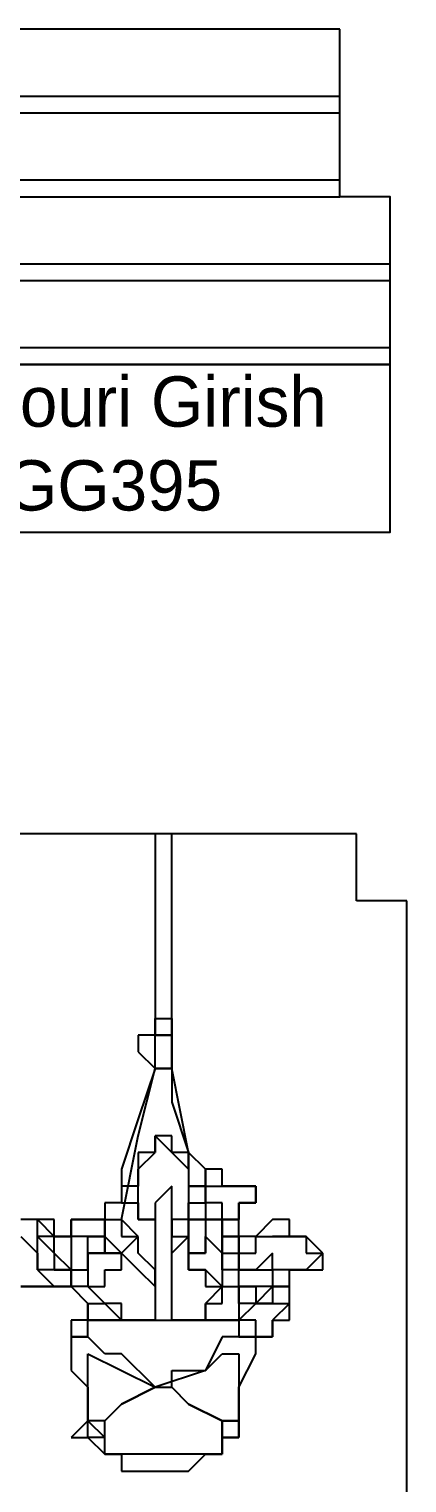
# Model space of a CAD drawing. Header units: millimetres. Extents: x 0 to 600, y 0 to 450.
# Drawn here: x 528.5 to 551, y 93.3 to 180 of the extents above; entities that cross this region are included whole.
import ezdxf

# ---------------------------------------------------------------- set-up
doc = ezdxf.new("R2010")
doc.units = ezdxf.units.MM
doc.layers.add('Engraving', color=1, linetype='Continuous')
doc.layers.add('External Cuts', color=5, linetype='Continuous')
doc.styles.get("Standard").update_dxf_attribs({"font": 'arial.ttf'})

# ---------------------------------------------------------------- blocks, each defined once
blk = doc.blocks.new('roof back')
blk.add_lwpolyline([(0, 14), (-150, 14), (-150, 4), (-153, 4), (-153, -16), (3, -16), (3, 4), (0, 4)], close=True)

msp = doc.modelspace()

# ---------------------------------------------------------------- linework, layer by layer
at = {"layer": 'Engraving'}
for p, q in [((397, 176), (547, 176)), ((397, 175), (547, 175)), ((397, 171), (547, 171)), ((394, 170), (547, 170)), ((394, 166), (550, 166)), ((394, 165), (550, 165)), ((394, 161), (550, 161)), ((394, 160), (550, 160)), ((550, 160), (521, 160)), ((536, 132), (536, 131)), ((537, 131), (537, 132)), ((536, 131), (536, 127)), ((537, 127), (537, 131)), ((536, 127), (536, 121)), ((537, 121), (537, 127)), ((536, 121), (536, 121)), ((536, 121), (536, 121)), ((536, 121), (536, 121)), ((536, 121), (536, 120)), ((536, 120), (536, 121)), ((536, 121), (536, 121)), ((536, 121), (536, 121)), ((536, 121), (536, 121)), ((536, 121), (537, 121)), ((537, 120), (537, 121)), ((537, 121), (537, 121)), ((537, 121), (537, 121)), ((537, 121), (537, 121)), ((537, 121), (537, 121)), ((537, 121), (537, 120)), ((536, 120), (535, 120)), ((535, 120), (535, 120)), ((535, 120), (535, 119)), ((536, 120), (536, 120)), ((536, 119), (536, 120)), ((536, 120), (536, 120)), ((536, 120), (537, 120)), ((536, 120), (536, 120)), ((537, 120), (536, 120)), ((536, 120), (536, 120)), ((536, 120), (536, 120)), ((537, 119), (537, 120)), ((537, 120), (537, 120)), ((537, 120), (537, 120)), ((537, 120), (537, 120)), ((537, 120), (537, 120)), ((537, 120), (537, 119)), ((537, 120), (537, 120)), ((537, 120), (537, 120)), ((537, 120), (537, 120)), ((535, 119), (535, 119)), ((535, 119), (536, 118)), ((536, 118), (536, 119)), ((537, 118), (537, 119)), ((537, 119), (537, 119)), ((537, 119), (537, 118)), ((536, 118), (535, 115)), ((535, 114), (536, 118)), ((536, 118), (536, 118)), ((536, 118), (536, 118)), ((536, 118), (536, 118)), ((536, 118), (536, 118)), ((536, 118), (536, 118)), ((536, 118), (537, 118)), ((537, 118), (536, 118)), ((536, 118), (536, 118)), ((538, 113), (537, 118)), ((537, 118), (537, 118)), ((537, 118), (537, 118)), ((537, 118), (537, 118)), ((537, 118), (537, 118)), ((537, 118), (537, 116)), ((537, 116), (538, 113)), ((535, 115), (534, 112)), ((534, 109), (535, 114)), ((537, 114), (536, 114)), ((536, 114), (536, 114)), ((536, 114), (536, 114)), ((536, 114), (536, 114)), ((536, 114), (536, 113)), ((536, 113), (536, 114)), ((536, 114), (537, 113)), ((537, 113), (537, 114)), ((536, 113), (535, 113)), ((535, 113), (535, 113)), ((535, 113), (535, 112)), ((535, 112), (536, 113)), ((536, 113), (536, 113)), ((536, 113), (536, 113)), ((538, 113), (537, 113)), ((537, 113), (537, 113)), ((537, 113), (537, 113)), ((537, 113), (537, 113)), ((537, 113), (537, 113)), ((537, 113), (538, 112)), ((539, 112), (538, 113)), ((538, 113), (538, 112)), ((538, 112), (538, 113)), ((538, 113), (538, 113)), ((534, 112), (534, 110)), ((535, 112), (535, 112)), ((535, 112), (535, 111)), ((535, 111), (535, 112)), ((535, 112), (535, 112)), ((538, 112), (538, 112)), ((538, 112), (538, 112)), ((538, 112), (538, 112)), ((538, 112), (538, 112)), ((538, 112), (538, 112)), ((538, 112), (538, 112)), ((538, 112), (538, 112)), ((538, 112), (538, 112)), ((538, 112), (538, 112)), ((538, 112), (538, 111)), ((540, 112), (539, 112)), ((539, 112), (539, 111)), ((539, 111), (539, 112)), ((539, 112), (539, 112)), ((539, 112), (539, 112)), ((539, 112), (539, 112)), ((540, 111), (540, 112)), ((540, 112), (540, 112)), ((535, 111), (534, 111)), ((534, 111), (534, 111)), ((534, 111), (534, 111)), ((534, 111), (534, 111)), ((534, 111), (534, 110)), ((535, 111), (535, 111)), ((535, 111), (535, 111)), ((535, 111), (535, 111)), ((535, 111), (535, 111)), ((535, 111), (535, 111)), ((535, 110), (535, 111)), ((535, 111), (535, 111)), ((535, 111), (535, 111)), ((535, 111), (535, 111)), ((535, 111), (535, 111)), ((535, 111), (535, 111)), ((535, 111), (535, 111)), ((537, 111), (536, 110)), ((537, 110), (537, 111)), ((537, 111), (537, 111)), ((537, 111), (537, 111)), ((537, 111), (537, 111)), ((537, 111), (537, 111)), ((538, 111), (538, 111)), ((538, 111), (538, 111)), ((538, 111), (538, 111)), ((538, 111), (539, 111)), ((539, 111), (538, 111)), ((538, 111), (538, 110)), ((539, 111), (539, 111)), ((539, 111), (539, 111)), ((539, 111), (539, 111)), ((539, 111), (539, 111)), ((539, 111), (539, 111)), ((539, 111), (539, 111)), ((539, 110), (539, 111)), ((539, 111), (539, 111)), ((539, 111), (539, 111)), ((539, 111), (539, 111)), ((539, 111), (539, 111)), ((539, 111), (539, 111)), ((539, 111), (539, 111)), ((539, 111), (540, 111)), ((539, 110), (539, 111)), ((539, 111), (539, 111)), ((539, 111), (539, 111)), ((539, 111), (539, 110)), ((541, 111), (540, 111)), ((540, 111), (540, 111)), ((540, 111), (540, 111)), ((540, 111), (540, 111)), ((540, 111), (540, 111)), ((540, 111), (540, 111)), ((540, 111), (540, 111)), ((540, 111), (540, 111)), ((540, 111), (541, 111)), ((542, 111), (541, 111)), ((541, 111), (541, 111)), ((541, 111), (541, 111)), ((541, 111), (542, 111)), ((542, 110), (542, 111)), ((542, 111), (542, 111)), ((542, 111), (542, 111)), ((542, 111), (542, 111)), ((542, 111), (542, 111)), ((542, 111), (542, 111)), ((542, 111), (542, 111)), ((542, 111), (542, 110)), ((534, 110), (533, 110)), ((533, 110), (533, 110)), ((533, 110), (533, 110)), ((533, 110), (533, 110)), ((533, 110), (533, 109)), ((534, 110), (535, 110)), ((535, 110), (535, 109)), ((535, 109), (535, 110)), ((535, 110), (535, 110)), ((536, 110), (536, 109)), ((537, 108), (537, 110)), ((537, 110), (537, 110)), ((538, 110), (538, 110)), ((538, 110), (538, 110)), ((538, 110), (538, 109)), ((538, 110), (538, 110)), ((538, 110), (539, 110)), ((538, 109), (538, 110)), ((538, 110), (538, 110)), ((540, 110), (539, 110)), ((539, 110), (539, 110)), ((539, 110), (539, 110)), ((539, 110), (539, 110)), ((539, 110), (539, 109)), ((540, 109), (540, 110)), ((540, 110), (540, 110)), ((540, 110), (540, 110)), ((540, 110), (540, 110)), ((540, 110), (540, 110)), ((540, 110), (540, 110)), ((540, 110), (540, 110)), ((540, 110), (540, 110)), ((540, 110), (540, 110)), ((541, 109), (541, 110)), ((541, 110), (542, 110)), ((542, 110), (541, 110)), ((541, 110), (541, 110)), ((541, 110), (541, 110)), ((541, 110), (541, 109)), ((529, 109), (528, 109)), ((530, 109), (529, 109)), ((529, 109), (529, 109)), ((529, 109), (529, 109)), ((529, 108), (529, 109)), ((529, 109), (529, 109)), ((529, 109), (529, 109)), ((529, 109), (530, 108)), ((530, 108), (530, 109)), ((532, 109), (531, 109)), ((531, 109), (531, 109)), ((531, 109), (531, 109)), ((531, 109), (531, 109)), ((531, 109), (531, 109)), ((531, 109), (531, 108)), ((531, 108), (531, 109)), ((531, 109), (531, 109)), ((531, 109), (532, 109)), ((533, 109), (532, 109)), ((532, 109), (532, 109)), ((532, 109), (532, 109)), ((532, 109), (533, 109)), ((533, 109), (533, 109)), ((533, 109), (533, 109)), ((533, 109), (533, 109)), ((533, 109), (533, 109)), ((533, 109), (533, 109)), ((533, 108), (533, 109)), ((533, 109), (534, 109)), ((533, 109), (533, 109)), ((533, 109), (533, 109)), ((533, 109), (533, 109)), ((533, 109), (533, 108)), ((535, 108), (534, 109)), ((534, 109), (534, 109)), ((534, 109), (534, 109)), ((534, 109), (534, 109)), ((534, 109), (534, 109)), ((534, 109), (534, 109)), ((534, 109), (534, 108)), ((535, 109), (535, 109)), ((535, 109), (535, 109)), ((535, 109), (536, 109)), ((536, 109), (535, 109)), ((536, 109), (536, 108)), ((536, 109), (536, 109)), ((536, 109), (536, 109)), ((536, 109), (536, 109)), ((536, 109), (536, 109)), ((536, 109), (536, 109)), ((538, 109), (537, 109)), ((537, 109), (537, 109)), ((537, 109), (537, 109)), ((537, 109), (537, 108)), ((538, 108), (538, 109)), ((538, 109), (539, 109)), ((538, 109), (538, 109)), ((538, 109), (538, 109)), ((538, 109), (538, 109)), ((538, 108), (538, 109)), ((538, 109), (538, 109)), ((538, 109), (538, 109)), ((538, 109), (538, 109)), ((538, 109), (538, 109)), ((538, 109), (538, 108)), ((539, 109), (538, 109)), ((539, 109), (539, 109)), ((539, 109), (539, 108)), ((540, 109), (539, 109)), ((539, 109), (540, 109)), ((539, 109), (539, 109)), ((539, 109), (539, 109)), ((539, 109), (539, 109)), ((539, 109), (539, 109)), ((539, 109), (539, 109)), ((539, 109), (539, 109)), ((539, 109), (539, 109)), ((539, 109), (539, 109)), ((539, 109), (539, 109)), ((539, 109), (539, 109)), ((539, 109), (539, 109)), ((539, 109), (539, 109)), ((540, 108), (540, 109)), ((540, 109), (540, 109)), ((540, 109), (540, 109)), ((540, 109), (540, 108)), ((540, 109), (540, 109)), ((540, 109), (540, 109)), ((540, 109), (540, 109)), ((540, 109), (540, 109)), ((541, 109), (540, 109)), ((540, 109), (540, 109)), ((540, 109), (540, 109)), ((540, 109), (540, 109)), ((540, 109), (541, 109)), ((541, 109), (540, 109)), ((540, 109), (540, 109)), ((540, 109), (540, 109)), ((540, 109), (540, 109)), ((540, 109), (540, 109)), ((541, 108), (541, 109)), ((541, 109), (541, 109)), ((541, 109), (541, 109)), ((541, 109), (541, 109)), ((541, 109), (541, 109)), ((541, 109), (541, 109)), ((541, 109), (541, 109)), ((541, 109), (541, 109)), ((541, 109), (541, 109)), ((541, 109), (541, 109)), ((543, 109), (542, 108)), ((544, 109), (543, 109)), ((543, 109), (543, 109)), ((543, 109), (543, 109)), ((544, 108), (544, 109)), ((544, 109), (544, 109)), ((544, 109), (544, 109)), ((528, 108), (529, 107)), ((529, 107), (529, 108)), ((529, 108), (529, 108)), ((529, 108), (529, 108)), ((529, 108), (529, 108)), ((530, 108), (529, 108)), ((529, 108), (529, 108)), ((529, 108), (529, 108)), ((529, 108), (530, 107)), ((531, 108), (530, 108)), ((530, 108), (530, 108)), ((530, 108), (530, 108)), ((530, 108), (531, 108)), ((530, 107), (530, 108)), ((530, 108), (530, 108)), ((531, 108), (531, 108)), ((531, 108), (531, 108)), ((531, 108), (531, 108)), ((531, 108), (531, 108)), ((531, 108), (531, 108)), ((531, 108), (531, 107)), ((532, 108), (531, 108)), ((531, 108), (531, 108)), ((531, 108), (531, 108)), ((532, 107), (532, 108)), ((533, 108), (532, 108)), ((532, 108), (532, 108)), ((532, 108), (532, 108)), ((532, 108), (532, 108)), ((532, 108), (532, 108)), ((532, 108), (532, 108)), ((532, 108), (533, 108)), ((533, 107), (533, 108)), ((533, 108), (533, 107)), ((534, 107), (533, 108)), ((533, 108), (533, 108)), ((533, 108), (533, 108)), ((533, 108), (533, 108)), ((533, 108), (533, 107)), ((534, 108), (534, 108)), ((534, 108), (535, 108)), ((535, 108), (534, 107)), ((535, 107), (535, 108)), ((535, 108), (535, 108)), ((535, 108), (535, 108)), ((535, 108), (535, 108)), ((536, 108), (536, 108)), ((536, 108), (536, 108)), ((536, 108), (536, 108)), ((536, 108), (536, 107)), ((537, 107), (538, 108)), ((537, 108), (537, 108)), ((537, 108), (537, 108)), ((537, 108), (537, 108)), ((537, 108), (537, 108)), ((537, 108), (538, 108)), ((538, 108), (537, 107)), ((537, 107), (537, 108)), ((538, 107), (538, 108)), ((538, 108), (538, 108)), ((538, 108), (538, 108)), ((538, 108), (538, 107)), ((539, 108), (539, 108)), ((539, 108), (539, 108)), ((539, 108), (539, 107)), ((539, 107), (539, 108)), ((539, 108), (539, 108)), ((539, 108), (539, 108)), ((539, 108), (539, 108)), ((539, 108), (539, 108)), ((539, 108), (539, 108)), ((539, 108), (540, 107)), ((541, 108), (540, 108)), ((540, 108), (540, 108)), ((540, 108), (541, 108)), ((540, 107), (540, 108)), ((540, 108), (540, 108)), ((540, 108), (540, 108)), ((540, 108), (540, 108)), ((540, 108), (540, 108)), ((540, 108), (540, 108)), ((540, 108), (540, 108)), ((540, 108), (540, 107)), ((542, 108), (541, 108)), ((541, 108), (541, 107)), ((541, 107), (541, 108)), ((542, 108), (542, 108)), ((542, 108), (542, 108)), ((542, 107), (542, 108)), ((542, 108), (542, 108)), ((542, 108), (542, 108)), ((542, 108), (543, 108)), ((544, 108), (543, 108)), ((543, 108), (543, 108)), ((543, 108), (544, 108)), ((543, 108), (543, 108)), ((543, 108), (543, 108)), ((543, 108), (543, 108)), ((543, 108), (543, 108)), ((543, 108), (543, 108)), ((543, 108), (544, 108)), ((545, 108), (544, 108)), ((544, 108), (544, 108)), ((544, 108), (544, 108)), ((544, 108), (544, 108)), ((544, 108), (545, 108)), ((546, 107), (545, 108)), ((545, 108), (545, 108)), ((545, 108), (545, 107)), ((529, 107), (529, 107)), ((529, 107), (529, 107)), ((529, 107), (529, 107)), ((529, 107), (529, 107)), ((529, 107), (529, 107)), ((529, 107), (529, 107)), ((529, 107), (529, 106)), ((529, 106), (529, 107)), ((529, 107), (529, 107)), ((529, 107), (529, 107)), ((529, 107), (529, 107)), ((531, 106), (530, 107)), ((530, 107), (530, 107)), ((530, 107), (530, 107)), ((530, 107), (530, 106)), ((531, 107), (531, 107)), ((531, 107), (531, 107)), ((531, 107), (531, 106)), ((532, 106), (532, 107)), ((532, 107), (532, 107)), ((532, 107), (532, 107)), ((532, 107), (532, 107)), ((532, 107), (532, 107)), ((532, 107), (532, 107)), ((532, 107), (532, 107)), ((532, 107), (532, 107)), ((532, 107), (532, 107)), ((532, 107), (532, 107)), ((532, 107), (532, 107)), ((532, 107), (532, 107)), ((532, 107), (532, 106)), ((532, 107), (533, 107)), ((533, 107), (532, 107)), ((532, 107), (532, 107)), ((532, 107), (532, 107)), ((532, 107), (532, 107)), ((533, 107), (532, 107)), ((532, 107), (532, 107)), ((532, 107), (532, 107)), ((534, 107), (533, 107)), ((533, 107), (533, 107)), ((533, 107), (533, 107)), ((533, 107), (533, 107)), ((533, 107), (534, 107)), ((533, 107), (533, 107)), ((533, 107), (533, 107)), ((533, 107), (533, 107)), ((533, 107), (533, 107)), ((534, 106), (534, 107)), ((534, 107), (534, 107)), ((534, 107), (534, 107)), ((534, 107), (534, 107)), ((534, 107), (534, 107)), ((534, 107), (534, 107)), ((534, 107), (535, 106)), ((534, 107), (534, 107)), ((534, 107), (534, 107)), ((534, 107), (534, 107)), ((535, 107), (535, 107)), ((535, 107), (535, 107)), ((535, 107), (535, 107)), ((535, 107), (535, 107)), ((536, 106), (535, 107)), ((535, 107), (535, 107)), ((536, 107), (536, 105)), ((537, 106), (537, 107)), ((537, 107), (537, 107)), ((537, 107), (537, 107)), ((537, 107), (537, 107)), ((539, 107), (538, 107)), ((538, 107), (538, 107)), ((538, 107), (538, 107)), ((538, 107), (538, 106)), ((538, 106), (538, 107)), ((538, 107), (538, 107)), ((538, 107), (538, 107)), ((538, 107), (539, 107)), ((539, 107), (539, 107)), ((539, 107), (539, 107)), ((539, 107), (539, 107)), ((540, 107), (540, 106)), ((540, 106), (540, 107)), ((540, 107), (540, 107)), ((540, 107), (540, 107)), ((540, 107), (540, 107)), ((540, 107), (540, 107)), ((540, 107), (540, 106)), ((540, 106), (540, 107)), ((540, 107), (540, 107)), ((540, 107), (540, 107)), ((540, 107), (540, 107)), ((540, 107), (541, 107)), ((541, 107), (541, 107)), ((541, 107), (541, 107)), ((541, 107), (541, 107)), ((541, 107), (541, 107)), ((541, 107), (541, 107)), ((541, 106), (541, 107)), ((541, 107), (541, 107)), ((541, 107), (541, 107)), ((541, 107), (542, 107)), ((541, 107), (541, 107)), ((541, 107), (541, 107)), ((541, 107), (541, 107)), ((541, 107), (541, 106)), ((543, 107), (542, 106)), ((543, 106), (543, 107)), ((543, 107), (543, 107)), ((543, 107), (543, 107)), ((543, 107), (543, 107)), ((543, 107), (543, 107)), ((545, 107), (545, 107)), ((545, 107), (546, 107)), ((546, 107), (545, 106)), ((546, 106), (546, 107)), ((546, 107), (546, 107)), ((546, 107), (546, 107)), ((546, 107), (546, 107)), ((546, 107), (546, 107)), ((546, 107), (546, 107)), ((529, 106), (529, 106)), ((529, 106), (529, 106)), ((529, 106), (529, 106)), ((529, 106), (530, 105)), ((530, 106), (529, 106)), ((529, 106), (529, 106)), ((529, 106), (529, 106)), ((529, 106), (529, 106)), ((529, 106), (529, 106)), ((529, 106), (529, 106)), ((531, 106), (530, 106)), ((530, 106), (530, 106)), ((530, 106), (530, 106)), ((530, 106), (530, 106)), ((530, 106), (531, 106)), ((531, 105), (531, 106)), ((531, 106), (531, 106)), ((531, 106), (531, 106)), ((531, 106), (531, 106)), ((531, 106), (531, 106)), ((531, 106), (531, 106)), ((531, 106), (531, 105)), ((531, 105), (531, 106)), ((531, 106), (531, 106)), ((531, 106), (531, 106)), ((531, 106), (531, 106)), ((531, 106), (532, 106)), ((532, 106), (532, 106)), ((532, 106), (532, 106)), ((532, 106), (532, 105)), ((533, 105), (533, 106)), ((533, 106), (533, 106)), ((533, 106), (533, 106)), ((533, 106), (534, 106)), ((535, 106), (536, 105)), ((536, 105), (536, 106)), ((537, 104), (537, 106)), ((537, 106), (537, 106)), ((537, 106), (537, 106)), ((538, 106), (538, 106)), ((538, 106), (539, 106)), ((539, 106), (538, 106)), ((539, 106), (539, 106)), ((539, 106), (539, 105)), ((539, 106), (539, 106)), ((539, 106), (539, 106)), ((539, 106), (539, 106)), ((540, 105), (539, 106)), ((539, 106), (539, 106)), ((540, 106), (540, 106)), ((540, 106), (540, 106)), ((540, 106), (540, 105)), ((540, 106), (540, 106)), ((540, 106), (540, 106)), ((540, 106), (540, 106)), ((540, 106), (540, 106)), ((540, 106), (540, 106)), ((540, 106), (540, 106)), ((541, 106), (540, 106)), ((540, 106), (540, 106)), ((540, 106), (540, 106)), ((541, 105), (541, 106)), ((541, 106), (541, 106)), ((541, 106), (542, 106)), ((542, 106), (541, 106)), ((541, 106), (541, 106)), ((541, 106), (541, 106)), ((541, 106), (541, 106)), ((541, 106), (541, 106)), ((541, 106), (541, 106)), ((541, 106), (541, 106)), ((541, 106), (541, 106)), ((541, 106), (541, 106)), ((541, 106), (541, 106)), ((541, 106), (541, 106)), ((541, 106), (541, 106)), ((542, 106), (542, 106)), ((542, 106), (543, 106)), ((544, 106), (543, 106)), ((543, 106), (543, 106)), ((543, 106), (543, 105)), ((544, 105), (544, 106)), ((544, 106), (545, 106)), ((545, 106), (544, 106)), ((544, 106), (544, 106)), ((544, 106), (544, 106)), ((545, 106), (545, 106)), ((545, 106), (545, 106)), ((545, 106), (546, 106)), ((545, 106), (545, 106)), ((545, 106), (545, 106)), ((529, 105), (528, 105)), ((528, 105), (529, 105)), ((530, 105), (529, 105)), ((529, 105), (529, 105)), ((529, 105), (529, 105)), ((529, 105), (530, 105)), ((530, 105), (530, 105)), ((530, 105), (531, 105)), ((531, 105), (530, 105)), ((530, 105), (531, 105)), ((531, 105), (531, 105)), ((531, 105), (532, 104)), ((532, 105), (531, 105)), ((531, 105), (531, 105)), ((531, 105), (531, 105)), ((533, 104), (532, 105)), ((532, 105), (533, 105)), ((532, 105), (532, 105)), ((532, 105), (532, 105)), ((532, 105), (532, 105)), ((536, 105), (536, 105)), ((536, 105), (536, 105)), ((536, 105), (536, 104)), ((536, 105), (536, 105)), ((536, 105), (536, 105)), ((539, 105), (539, 105)), ((539, 105), (539, 105)), ((539, 105), (540, 105)), ((540, 105), (539, 104)), ((540, 105), (540, 105)), ((540, 105), (540, 105)), ((540, 105), (540, 105)), ((540, 104), (540, 105)), ((540, 105), (540, 105)), ((540, 105), (540, 105)), ((540, 105), (541, 105)), ((540, 105), (540, 105)), ((540, 105), (540, 105)), ((540, 105), (540, 105)), ((540, 105), (540, 105)), ((540, 105), (540, 105)), ((540, 105), (540, 105)), ((540, 105), (540, 105)), ((540, 105), (540, 105)), ((541, 104), (541, 105)), ((541, 105), (541, 105)), ((542, 105), (541, 105)), ((541, 105), (541, 105)), ((541, 105), (541, 105)), ((541, 105), (542, 105)), ((541, 105), (541, 104)), ((543, 105), (542, 105)), ((542, 105), (542, 105)), ((542, 105), (542, 105)), ((542, 105), (542, 105)), ((542, 105), (542, 105)), ((542, 105), (542, 105)), ((542, 105), (542, 104)), ((542, 104), (543, 105)), ((543, 105), (543, 105)), ((543, 105), (544, 105)), ((544, 105), (543, 105)), ((543, 105), (543, 105)), ((543, 105), (543, 105)), ((543, 105), (543, 104)), ((544, 104), (544, 105)), ((544, 105), (544, 105)), ((544, 105), (544, 105)), ((544, 105), (544, 105)), ((544, 105), (544, 105)), ((544, 105), (544, 105)), ((544, 105), (544, 105)), ((544, 105), (544, 105)), ((544, 105), (544, 105)), ((544, 105), (544, 105)), ((544, 105), (544, 105)), ((532, 104), (532, 104)), ((532, 104), (532, 104)), ((532, 104), (532, 103)), ((532, 103), (532, 104)), ((532, 104), (532, 104)), ((532, 104), (533, 104)), ((534, 104), (533, 104)), ((533, 104), (533, 104)), ((533, 104), (533, 104)), ((533, 104), (533, 104)), ((533, 104), (534, 103)), ((534, 103), (534, 104)), ((536, 104), (536, 103)), ((537, 103), (537, 104)), ((539, 104), (539, 104)), ((539, 104), (539, 103)), ((539, 103), (539, 104)), ((539, 104), (540, 104)), ((541, 103), (542, 104)), ((542, 104), (541, 104)), ((541, 104), (541, 104)), ((541, 104), (541, 104)), ((541, 104), (541, 104)), ((541, 104), (541, 104)), ((541, 104), (541, 104)), ((541, 104), (541, 103)), ((542, 104), (543, 104)), ((543, 104), (542, 104)), ((542, 104), (542, 104)), ((542, 104), (542, 104)), ((542, 104), (542, 104)), ((542, 104), (542, 104)), ((543, 104), (543, 104)), ((543, 104), (543, 104)), ((543, 104), (543, 104)), ((543, 104), (543, 104)), ((543, 104), (544, 104)), ((544, 104), (543, 103)), ((544, 103), (544, 104)), ((544, 104), (544, 104)), ((544, 104), (544, 104)), ((544, 104), (544, 104)), ((544, 104), (544, 104)), ((544, 104), (544, 104)), ((544, 104), (544, 104)), ((544, 104), (544, 104)), ((532, 103), (531, 103)), ((531, 103), (531, 102)), ((532, 102), (532, 103)), ((532, 103), (532, 103)), ((532, 103), (532, 103)), ((532, 103), (536, 103)), ((533, 103), (532, 103)), ((532, 103), (532, 103)), ((534, 103), (533, 103)), ((535, 103), (534, 103)), ((536, 103), (535, 103)), ((536, 103), (541, 103)), ((538, 103), (537, 103)), ((539, 103), (538, 103)), ((540, 103), (539, 103)), ((539, 103), (539, 103)), ((539, 103), (539, 103)), ((539, 103), (539, 103)), ((540, 103), (541, 103)), ((541, 103), (540, 103)), ((540, 103), (540, 103)), ((540, 103), (540, 103)), ((540, 103), (540, 103)), ((540, 103), (540, 103)), ((541, 103), (540, 103)), ((541, 103), (541, 103)), ((541, 103), (541, 103)), ((541, 103), (541, 102)), ((542, 103), (541, 103)), ((541, 103), (541, 103)), ((541, 103), (541, 103)), ((541, 103), (541, 103)), ((541, 103), (541, 103)), ((541, 103), (541, 103)), ((542, 103), (542, 103)), ((542, 103), (542, 103)), ((542, 103), (542, 103)), ((542, 102), (542, 103)), ((542, 103), (542, 103)), ((543, 102), (543, 103)), ((543, 103), (543, 103)), ((543, 103), (543, 103)), ((543, 103), (543, 103)), ((543, 103), (544, 103)), ((543, 103), (543, 103)), ((543, 103), (543, 103)), ((543, 103), (543, 103)), ((543, 103), (543, 102)), ((544, 103), (544, 103)), ((531, 102), (531, 102)), ((531, 102), (531, 102)), ((531, 102), (531, 102)), ((531, 102), (531, 101)), ((531, 102), (531, 102)), ((531, 102), (531, 102)), ((531, 102), (531, 102)), ((531, 102), (531, 102)), ((531, 102), (531, 102)), ((531, 102), (532, 102)), ((532, 102), (531, 102)), ((531, 102), (531, 102)), ((531, 102), (531, 102)), ((533, 101), (532, 102)), ((532, 102), (532, 102)), ((532, 102), (532, 102)), ((532, 102), (532, 102)), ((532, 102), (532, 102)), ((532, 102), (532, 102)), ((532, 102), (532, 102)), ((532, 102), (532, 102)), ((532, 102), (532, 102)), ((532, 102), (532, 102)), ((532, 102), (532, 102)), ((532, 102), (532, 102)), ((540, 102), (539, 100)), ((541, 102), (540, 102)), ((541, 102), (541, 102)), ((541, 102), (541, 102)), ((541, 102), (541, 102)), ((541, 102), (541, 102)), ((541, 102), (541, 102)), ((541, 102), (541, 102)), ((541, 102), (541, 102)), ((541, 102), (542, 102)), ((542, 102), (541, 102)), ((541, 102), (541, 102)), ((541, 102), (541, 102)), ((541, 102), (541, 102)), ((542, 101), (542, 102)), ((542, 102), (542, 102)), ((542, 102), (542, 102)), ((542, 102), (542, 102)), ((542, 102), (542, 102)), ((542, 102), (543, 102)), ((542, 102), (542, 102)), ((542, 102), (542, 102)), ((542, 102), (542, 102)), ((542, 102), (542, 102)), ((543, 102), (542, 102)), ((543, 102), (543, 102)), ((543, 102), (543, 102)), ((543, 102), (543, 102)), ((543, 102), (543, 102)), ((531, 101), (531, 101)), ((531, 101), (531, 101)), ((531, 101), (531, 100)), ((532, 99), (532, 101)), ((532, 101), (532, 101)), ((532, 101), (532, 101)), ((532, 101), (532, 101)), ((532, 101), (534, 100)), ((534, 101), (533, 101)), ((536, 99), (534, 101)), ((534, 101), (534, 101)), ((539, 100), (540, 101)), ((540, 101), (541, 101)), ((541, 99), (542, 101)), ((541, 101), (541, 101)), ((541, 101), (541, 101)), ((541, 101), (541, 101)), ((541, 101), (541, 99)), ((542, 101), (542, 101)), ((542, 101), (542, 101)), ((542, 101), (542, 101)), ((542, 101), (542, 101)), ((531, 100), (532, 99)), ((534, 100), (536, 99)), ((539, 100), (536, 99)), ((537, 99), (537, 100)), ((537, 100), (539, 100)), ((532, 99), (532, 98)), ((532, 98), (532, 99)), ((534, 98), (536, 99)), ((536, 99), (534, 98)), ((536, 99), (537, 99)), ((536, 99), (536, 99)), ((537, 99), (537, 99)), ((537, 99), (538, 98)), ((538, 98), (537, 99)), ((537, 99), (537, 99)), ((541, 98), (541, 99)), ((541, 99), (541, 98)), ((532, 98), (532, 97)), ((532, 97), (532, 98)), ((533, 97), (534, 98)), ((534, 98), (533, 97)), ((538, 98), (540, 97)), ((540, 97), (538, 98)), ((538, 98), (538, 98)), ((541, 97), (541, 98)), ((541, 98), (541, 97)), ((532, 97), (531, 96)), ((532, 97), (532, 97)), ((532, 97), (532, 97)), ((532, 97), (532, 97)), ((532, 96), (532, 97)), ((532, 97), (532, 97)), ((532, 97), (532, 97)), ((532, 97), (532, 97)), ((532, 97), (532, 97)), ((532, 97), (532, 97)), ((532, 97), (533, 96)), ((532, 97), (532, 97)), ((532, 97), (532, 97)), ((533, 97), (532, 97)), ((532, 97), (532, 97)), ((533, 96), (533, 97)), ((540, 97), (540, 97)), ((540, 97), (540, 97)), ((540, 97), (540, 96)), ((540, 96), (540, 97)), ((540, 97), (540, 97)), ((540, 97), (541, 97)), ((541, 97), (540, 97)), ((540, 97), (540, 97)), ((540, 97), (540, 97)), ((541, 96), (541, 97)), ((541, 97), (541, 97)), ((541, 97), (541, 97)), ((541, 97), (541, 97)), ((541, 97), (541, 97)), ((541, 97), (541, 97)), ((541, 97), (541, 97)), ((541, 97), (541, 97)), ((541, 97), (541, 97)), ((541, 97), (541, 97)), ((541, 97), (541, 97)), ((541, 97), (541, 96)), ((541, 97), (541, 97)), ((541, 97), (541, 97)), ((531, 96), (531, 96)), ((531, 96), (532, 96)), ((532, 96), (532, 96)), ((532, 96), (532, 96)), ((532, 96), (532, 96)), ((532, 96), (532, 96)), ((532, 96), (532, 96)), ((532, 96), (532, 96)), ((532, 96), (533, 95)), ((532, 96), (532, 96)), ((532, 96), (532, 96)), ((533, 96), (532, 96)), ((532, 96), (532, 96)), ((532, 96), (532, 96)), ((532, 96), (532, 96)), ((532, 96), (532, 96)), ((533, 95), (533, 96)), ((533, 96), (533, 96)), ((533, 96), (533, 96)), ((533, 96), (533, 96)), ((533, 96), (533, 96)), ((533, 96), (533, 96)), ((533, 96), (533, 96)), ((540, 95), (540, 96)), ((540, 96), (541, 96)), ((540, 96), (540, 96)), ((540, 96), (540, 96)), ((540, 96), (540, 96)), ((540, 96), (540, 95)), ((541, 96), (540, 96)), ((541, 96), (541, 96)), ((541, 96), (541, 96)), ((541, 96), (541, 96)), ((541, 96), (541, 96)), ((541, 96), (541, 96)), ((541, 96), (541, 96)), ((541, 96), (541, 96)), ((541, 96), (541, 96)), ((541, 96), (541, 96)), ((541, 96), (541, 96)), ((541, 96), (541, 96)), ((541, 96), (541, 96)), ((533, 95), (533, 95)), ((533, 95), (534, 95)), ((534, 95), (533, 95)), ((533, 95), (533, 95)), ((534, 95), (534, 94)), ((535, 95), (534, 95)), ((534, 95), (534, 95)), ((536, 95), (535, 95)), ((535, 95), (535, 95)), ((537, 95), (536, 95)), ((536, 95), (536, 95)), ((538, 95), (537, 95)), ((538, 94), (539, 95)), ((539, 95), (538, 95)), ((539, 95), (539, 95)), ((539, 95), (540, 95)), ((540, 95), (539, 95)), ((539, 95), (539, 95)), ((540, 95), (540, 95)), ((540, 95), (540, 95)), ((534, 94), (535, 94)), ((535, 94), (536, 94)), ((536, 94), (537, 94)), ((537, 94), (538, 94)), ((537, 94), (537, 94)), ((537, 94), (537, 94))]:
    msp.add_line(p, q, dxfattribs=at)
at = {"layer": 'External Cuts'}
for p, q in [((548, 132), (398, 132)), ((548, 128), (548, 132)), ((551, 128), (548, 128)), ((551, 88), (551, 128))]:
    msp.add_line(p, q, dxfattribs=at)

# ---------------------------------------------------------------- block references
msp.add_blockref('roof back', (547, 166), dxfattribs=at)

# ---------------------------------------------------------------- texts
at = {"layer": 'Engraving', "insert": (524.831, 159.287), "char_height": 3, "attachment_point": 1}
msp.add_mtext_dynamic_manual_height_columns('{\\fInformal Roman|b0|i0|c0|p66;G\\C1;ouri Girish \\P  GG395}', width=27.37954, gutter_width=13, heights=[9], dxfattribs=at)

doc.saveas('drawing.dxf')
